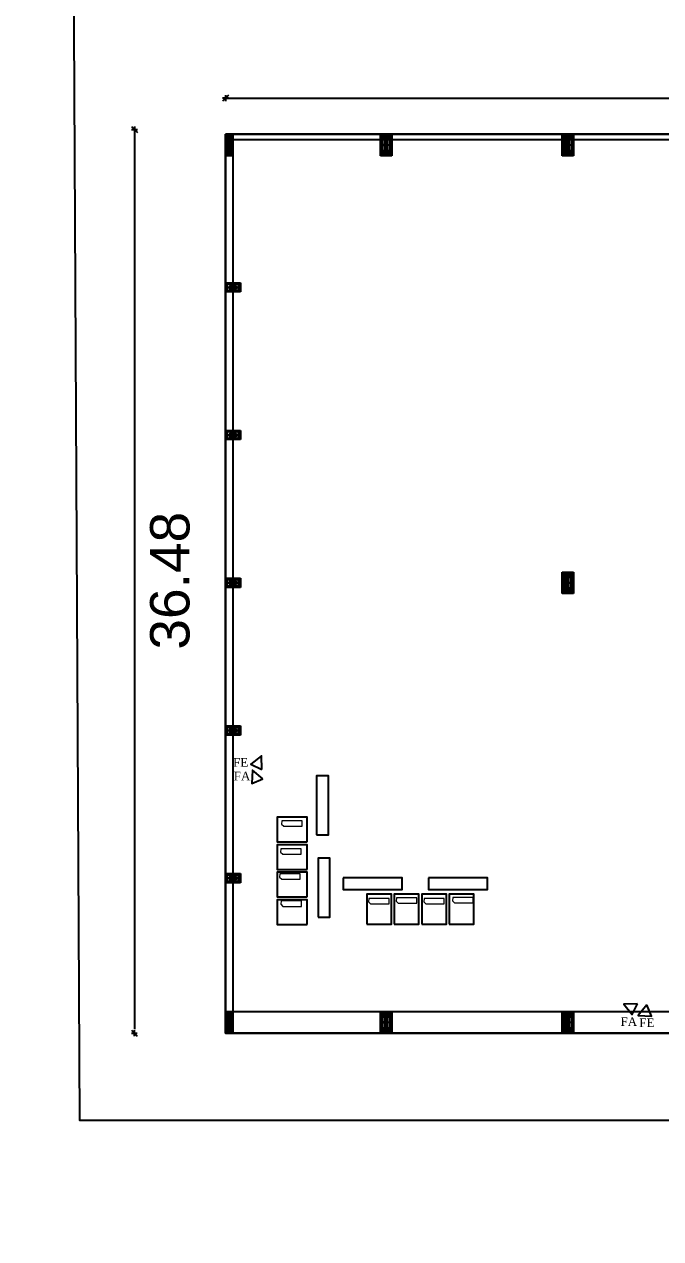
# Model space of a CAD drawing. Header units: metres. Extents: x 1422408 to 2565053, y 3723 to 80428.
# Drawn here: x 2267774.22 to 2267800.05, y 4045.94 to 4095.23 of the extents above; entities that cross this region are included whole.
import ezdxf

# ---------------------------------------------------------------- set-up
doc = ezdxf.new("R2010")
doc.units = ezdxf.units.M
doc.header["$LTSCALE"] = 3.5
doc.header["$MEASUREMENT"] = 0
doc.layers.get('0').update_dxf_attribs({"linetype": 'CONTINUOUS'})
for name, color, linetype in [('BLK_6_FLR_0_AC_ROOM_1', 117, 'CONTINUOUS'), ('BLK_6_FLR_0_URINAL', 235, 'CONTINUOUS'), ('BLK_6_FLR_0_WATER_CLOSET', 213, 'CONTINUOUS'), ('WORKSHOP_AREA', 10, 'CONTINUOUS')]:
    doc.layers.add(name, color=color, linetype=linetype)
doc.layers.add('BLK_6_FLR_0_BLT_UP_AREA', color=1, linetype='CONTINUOUS', plot=False)
doc.layers.add('BLK_6_FLR_0_WASH', color=243, linetype='CONTINUOUS', lineweight=5)
doc.styles.add('style1', font='arial.ttf', dxfattribs={"height": 0.28})
doc.styles.add('style1jaya', font='times.ttf')

# ---------------------------------------------------------------- blocks, each defined once
blk = doc.blocks.new('ER')
for p, q in [((-3, -3), (3, 3)), ((-3, 0), (3, 0)), ((0, -3), (0, 3))]:
    blk.add_line(p, q)

msp = doc.modelspace()

# ---------------------------------------------------------------- linework, layer by layer
at = {"ltscale": 0.05}
for p, q in [((2267782.4279, 4092.23109), (2267832.28432, 4092.23109)), ((2267778.68569, 4090.84185), (2267778.68569, 4054.44389))]:
    msp.add_line(p, q, dxfattribs=at)
for p, q in [((2267832.32432, 4090.76184), (2267782.3879, 4090.76184)), ((2267782.3879, 4090.76184), (2267782.3879, 4054.28389)), ((2267782.43401, 4090.71113), (2267782.64149, 4090.71113)), ((2267782.43401, 4089.93654), (2267782.43401, 4090.71113)), ((2267788.7193, 4090.71113), (2267789.08815, 4090.71113)), ((2267788.79999, 4090.60969), (2267788.7193, 4090.60969)), ((2267788.79999, 4090.60047), (2267788.7193, 4090.60047)), ((2267788.7359, 4090.66502), (2267789.07155, 4090.66502)), ((2267788.7359, 4090.54514), (2267789.07155, 4090.54514)), ((2267789.00747, 4090.60969), (2267788.79999, 4090.60969)), ((2267788.79999, 4090.60969), (2267788.79999, 4090.60047)), ((2267788.79999, 4090.60047), (2267789.00747, 4090.60047)), ((2267788.81613, 4090.71113), (2267788.8069, 4090.71113)), ((2267788.8069, 4090.71113), (2267788.8069, 4090.60969)), ((2267788.8069, 4090.60969), (2267788.81613, 4090.60969)), ((2267788.81613, 4090.60969), (2267788.81613, 4090.71113)), ((2267788.90834, 4090.71113), (2267788.89912, 4090.71113)), ((2267788.89912, 4090.71113), (2267788.89912, 4090.60969)), ((2267788.89912, 4090.60969), (2267788.90834, 4090.60969)), ((2267788.90603, 4090.60047), (2267788.90142, 4090.60047)), ((2267788.90834, 4090.60969), (2267788.90834, 4090.71113)), ((2267788.99133, 4090.60969), (2267788.99133, 4090.71113)), ((2267788.99133, 4090.71113), (2267789.00055, 4090.71113)), ((2267789.00055, 4090.60969), (2267788.99133, 4090.60969)), ((2267789.00055, 4090.71113), (2267789.00055, 4090.60969)), ((2267789.00747, 4090.60047), (2267789.00747, 4090.60969)), ((2267789.00747, 4090.60969), (2267789.08815, 4090.60969)), ((2267789.00747, 4090.60047), (2267789.08815, 4090.60047)), ((2267782.44553, 4090.03982), (2267782.44553, 4090.0472)), ((2267788.71884, 4090.32844), (2267788.71884, 4090.31922)), ((2267788.90142, 4090.32844), (2267788.71884, 4090.32844)), ((2267788.71884, 4090.31922), (2267788.90142, 4090.31922)), ((2267788.90142, 4090.31922), (2267788.90142, 4090.32844)), ((2267788.90603, 4090.31922), (2267788.90603, 4090.32844)), ((2267788.90603, 4090.32844), (2267789.08861, 4090.32844)), ((2267789.08861, 4090.31922), (2267788.90603, 4090.31922)), ((2267789.08861, 4090.32844), (2267789.08861, 4090.31922)), ((2267782.43401, 4054.33461), (2267782.43401, 4055.10919)), ((2267782.3879, 4054.28389), (2267832.32432, 4054.28389)), ((2267782.64149, 4054.33461), (2267782.43401, 4054.33461)), ((2267782.44553, 4054.43789), (2267782.44553, 4054.44526))]:
    msp.add_line(p, q)
at = {"linetype": 'Continuous'}
for p, q in [((2267782.3879, 4090.76184), (2267782.68759, 4090.76184)), ((2267782.3879, 4089.88582), (2267782.3879, 4090.76184)), ((2267782.46213, 4090.66502), (2267782.62258, 4090.66502)), ((2267782.46213, 4090.54514), (2267782.62258, 4090.54514)), ((2267782.48242, 4089.95314), (2267782.48242, 4090.69453)), ((2267782.59307, 4089.95314), (2267782.59307, 4090.69453)), ((2267782.64149, 4090.71113), (2267782.64149, 4089.93654)), ((2267782.68759, 4090.76184), (2267782.68759, 4089.88582)), ((2267788.6732, 4090.76184), (2267789.13426, 4090.76184)), ((2267788.6732, 4089.88582), (2267788.6732, 4090.76184)), ((2267788.7193, 4089.93654), (2267788.7193, 4090.71113)), ((2267788.76541, 4090.69453), (2267788.76541, 4089.95314)), ((2267788.85762, 4090.69453), (2267788.85762, 4089.95314)), ((2267788.90142, 4090.60047), (2267788.90142, 4090.0472)), ((2267788.90603, 4090.0472), (2267788.90603, 4090.60047)), ((2267788.94983, 4090.69453), (2267788.94983, 4089.95314)), ((2267789.04205, 4090.69453), (2267789.04205, 4089.95314)), ((2267789.08815, 4090.71113), (2267789.08815, 4089.93654)), ((2267789.13426, 4090.76184), (2267789.13426, 4089.88582)), ((2267796.05021, 4090.76184), (2267796.51127, 4090.76184)), ((2267796.05021, 4089.88582), (2267796.05021, 4090.76184)), ((2267796.177, 4090.60969), (2267796.09632, 4090.60969)), ((2267796.177, 4090.60047), (2267796.09632, 4090.60047)), ((2267796.11291, 4090.66502), (2267796.44857, 4090.66502)), ((2267796.11291, 4090.54514), (2267796.44857, 4090.54514)), ((2267796.14242, 4090.69453), (2267796.14242, 4089.95314)), ((2267796.23463, 4090.69453), (2267796.23463, 4089.95314)), ((2267796.32685, 4090.69453), (2267796.32685, 4089.95314)), ((2267796.38448, 4090.60969), (2267796.46517, 4090.60969)), ((2267796.38448, 4090.60047), (2267796.46517, 4090.60047)), ((2267796.41906, 4090.69453), (2267796.41906, 4089.95314)), ((2267796.51127, 4090.76184), (2267796.51127, 4089.88582)), ((2267782.44553, 4090.0472), (2267782.62996, 4090.0472)), ((2267782.62996, 4090.03982), (2267782.44553, 4090.03982)), ((2267782.46213, 4090.10252), (2267782.62258, 4090.10252)), ((2267782.62996, 4090.0472), (2267782.62996, 4090.03982)), ((2267788.79999, 4090.0472), (2267788.7193, 4090.0472)), ((2267788.79999, 4090.03797), (2267788.7193, 4090.03797)), ((2267788.7359, 4090.10252), (2267789.07155, 4090.10252)), ((2267788.79999, 4090.0472), (2267789.00747, 4090.0472)), ((2267788.79999, 4090.03797), (2267788.79999, 4090.0472)), ((2267789.00747, 4090.03797), (2267788.79999, 4090.03797)), ((2267788.8069, 4090.03797), (2267788.81613, 4090.03797)), ((2267788.8069, 4089.93654), (2267788.8069, 4090.03797)), ((2267788.81613, 4090.03797), (2267788.81613, 4089.93654)), ((2267788.89912, 4090.03797), (2267788.90834, 4090.03797)), ((2267788.89912, 4089.93654), (2267788.89912, 4090.03797)), ((2267788.90142, 4090.0472), (2267788.90603, 4090.0472)), ((2267788.90834, 4090.03797), (2267788.90834, 4089.93654)), ((2267789.00055, 4090.03797), (2267788.99133, 4090.03797)), ((2267788.99133, 4090.03797), (2267788.99133, 4089.93654)), ((2267789.00055, 4089.93654), (2267789.00055, 4090.03797)), ((2267789.00747, 4090.0472), (2267789.00747, 4090.03797)), ((2267789.00747, 4090.0472), (2267789.08815, 4090.0472)), ((2267789.00747, 4090.03797), (2267789.08815, 4090.03797)), ((2267796.177, 4090.0472), (2267796.09632, 4090.0472)), ((2267796.177, 4090.03797), (2267796.09632, 4090.03797)), ((2267796.11291, 4090.10252), (2267796.44857, 4090.10252)), ((2267796.38448, 4090.0472), (2267796.46517, 4090.0472)), ((2267796.38448, 4090.03797), (2267796.46517, 4090.03797)), ((2267782.68759, 4089.88582), (2267782.3879, 4089.88582)), ((2267782.64149, 4089.93654), (2267782.43401, 4089.93654)), ((2267782.46213, 4089.98265), (2267782.62258, 4089.98265)), ((2267789.13426, 4089.88582), (2267788.6732, 4089.88582)), ((2267789.08815, 4089.93654), (2267788.7193, 4089.93654)), ((2267788.7359, 4089.98265), (2267789.07155, 4089.98265)), ((2267788.81613, 4089.93654), (2267788.8069, 4089.93654)), ((2267788.90834, 4089.93654), (2267788.89912, 4089.93654)), ((2267788.99133, 4089.93654), (2267789.00055, 4089.93654)), ((2267796.51127, 4089.88582), (2267796.05021, 4089.88582)), ((2267796.11291, 4089.98265), (2267796.44857, 4089.98265)), ((2267782.3879, 4084.73107), (2267782.98728, 4084.73107)), ((2267782.3879, 4084.36221), (2267782.3879, 4084.73107)), ((2267782.82775, 4084.60197), (2267782.54743, 4084.60197)), ((2267782.57694, 4084.4618), (2267782.57694, 4084.63148)), ((2267782.68759, 4084.4618), (2267782.68759, 4084.63148)), ((2267782.79825, 4084.4618), (2267782.79825, 4084.63148)), ((2267782.98728, 4084.73107), (2267782.98728, 4084.36221)), ((2267782.98728, 4084.36221), (2267782.3879, 4084.36221)), ((2267782.82775, 4084.49131), (2267782.54743, 4084.49131)), ((2267782.3879, 4078.73724), (2267782.98728, 4078.73724)), ((2267782.3879, 4078.36839), (2267782.3879, 4078.73724)), ((2267782.98728, 4078.73724), (2267782.98728, 4078.36839)), ((2267782.98728, 4078.36839), (2267782.3879, 4078.36839)), ((2267782.82775, 4078.60814), (2267782.54743, 4078.60814)), ((2267782.82775, 4078.49749), (2267782.54743, 4078.49749)), ((2267782.57694, 4078.46798), (2267782.57694, 4078.63765)), ((2267782.68759, 4078.46798), (2267782.68759, 4078.63765)), ((2267782.79825, 4078.46798), (2267782.79825, 4078.63765)), ((2267796.05021, 4072.12098), (2267796.05021, 4072.997)), ((2267796.05021, 4072.997), (2267796.51127, 4072.997)), ((2267796.177, 4072.84485), (2267796.09632, 4072.84485)), ((2267796.177, 4072.83563), (2267796.09632, 4072.83563)), ((2267796.44857, 4072.90018), (2267796.11291, 4072.90018)), ((2267796.44857, 4072.7803), (2267796.11291, 4072.7803)), ((2267796.14242, 4072.1883), (2267796.14242, 4072.92969)), ((2267796.23463, 4072.1883), (2267796.23463, 4072.92969)), ((2267796.32685, 4072.1883), (2267796.32685, 4072.92969)), ((2267796.38448, 4072.84485), (2267796.46517, 4072.84485)), ((2267796.38448, 4072.83563), (2267796.46517, 4072.83563)), ((2267796.41906, 4072.1883), (2267796.41906, 4072.92969)), ((2267796.51127, 4072.997), (2267796.51127, 4072.12098)), ((2267782.3879, 4072.74342), (2267782.98728, 4072.74342)), ((2267782.3879, 4072.37457), (2267782.3879, 4072.74342)), ((2267782.3879, 4072.74342), (2267782.98728, 4072.74342)), ((2267782.3879, 4072.37457), (2267782.3879, 4072.74342)), ((2267782.98728, 4072.37457), (2267782.3879, 4072.37457)), ((2267782.98728, 4072.37457), (2267782.3879, 4072.37457)), ((2267782.82775, 4072.61432), (2267782.54743, 4072.61432)), ((2267782.82775, 4072.50366), (2267782.54743, 4072.50366)), ((2267782.57694, 4072.47415), (2267782.57694, 4072.64383)), ((2267782.68759, 4072.47415), (2267782.68759, 4072.64383)), ((2267782.79825, 4072.47415), (2267782.79825, 4072.64383)), ((2267782.98728, 4072.74342), (2267782.98728, 4072.37457)), ((2267782.98728, 4072.74342), (2267782.98728, 4072.37457)), ((2267796.177, 4072.28236), (2267796.09632, 4072.28236)), ((2267796.177, 4072.27313), (2267796.09632, 4072.27313)), ((2267796.44857, 4072.33768), (2267796.11291, 4072.33768)), ((2267796.38448, 4072.28236), (2267796.46517, 4072.28236)), ((2267796.38448, 4072.27313), (2267796.46517, 4072.27313)), ((2267796.51127, 4072.12098), (2267796.05021, 4072.12098)), ((2267796.44857, 4072.21781), (2267796.11291, 4072.21781)), ((2267782.3879, 4066.7496), (2267782.98728, 4066.7496)), ((2267782.3879, 4066.38075), (2267782.3879, 4066.7496)), ((2267782.98728, 4066.38075), (2267782.3879, 4066.38075)), ((2267782.82775, 4066.6205), (2267782.54743, 4066.6205)), ((2267782.82775, 4066.50984), (2267782.54743, 4066.50984)), ((2267782.57694, 4066.48034), (2267782.57694, 4066.65001)), ((2267782.68759, 4066.48034), (2267782.68759, 4066.65001)), ((2267782.79825, 4066.48034), (2267782.79825, 4066.65001)), ((2267782.98728, 4066.7496), (2267782.98728, 4066.38075)), ((2267782.3879, 4060.75577), (2267782.98728, 4060.75577)), ((2267782.3879, 4060.38692), (2267782.3879, 4060.75577)), ((2267782.82775, 4060.62668), (2267782.54743, 4060.62668)), ((2267782.82775, 4060.51602), (2267782.54743, 4060.51602)), ((2267782.57694, 4060.48651), (2267782.57694, 4060.65618)), ((2267782.68759, 4060.48651), (2267782.68759, 4060.65618)), ((2267782.79825, 4060.48651), (2267782.79825, 4060.65618)), ((2267782.98728, 4060.75577), (2267782.98728, 4060.38692)), ((2267782.98728, 4060.38692), (2267782.3879, 4060.38692)), ((2267782.3879, 4055.15991), (2267782.68759, 4055.15991)), ((2267782.3879, 4054.28389), (2267782.3879, 4055.15991)), ((2267782.43401, 4055.10919), (2267782.64149, 4055.10919)), ((2267782.46213, 4055.06309), (2267782.62258, 4055.06309)), ((2267782.48242, 4054.35121), (2267782.48242, 4055.0926)), ((2267782.59307, 4054.35121), (2267782.59307, 4055.0926)), ((2267782.64149, 4055.10919), (2267782.64149, 4054.33461)), ((2267782.68759, 4055.15991), (2267782.68759, 4054.28389)), ((2267788.6732, 4055.15991), (2267789.13426, 4055.15991)), ((2267788.6732, 4054.28389), (2267788.6732, 4055.15991)), ((2267788.7359, 4055.06309), (2267789.07155, 4055.06309)), ((2267788.76541, 4055.0926), (2267788.76541, 4054.35121)), ((2267788.85762, 4055.0926), (2267788.85762, 4054.35121)), ((2267788.94983, 4055.0926), (2267788.94983, 4054.35121)), ((2267789.04205, 4055.0926), (2267789.04205, 4054.35121)), ((2267789.13426, 4055.15991), (2267789.13426, 4054.28389)), ((2267796.05021, 4055.15991), (2267796.51127, 4055.15991)), ((2267796.05021, 4054.28389), (2267796.05021, 4055.15991)), ((2267796.11291, 4055.06309), (2267796.44857, 4055.06309)), ((2267796.14242, 4055.0926), (2267796.14242, 4054.35121)), ((2267796.23463, 4055.0926), (2267796.23463, 4054.35121)), ((2267796.32685, 4055.0926), (2267796.32685, 4054.35121)), ((2267796.41906, 4055.0926), (2267796.41906, 4054.35121)), ((2267796.51127, 4055.15991), (2267796.51127, 4054.28389)), ((2267782.46213, 4054.94321), (2267782.62258, 4054.94321)), ((2267788.79999, 4055.00776), (2267788.7193, 4055.00776)), ((2267788.79999, 4054.99854), (2267788.7193, 4054.99854)), ((2267788.7359, 4054.94321), (2267789.07155, 4054.94321)), ((2267789.00747, 4055.00776), (2267789.08815, 4055.00776)), ((2267789.00747, 4054.99854), (2267789.08815, 4054.99854)), ((2267796.177, 4055.00776), (2267796.09632, 4055.00776)), ((2267796.177, 4054.99854), (2267796.09632, 4054.99854)), ((2267796.11291, 4054.94321), (2267796.44857, 4054.94321)), ((2267796.38448, 4055.00776), (2267796.46517, 4055.00776)), ((2267796.38448, 4054.99854), (2267796.46517, 4054.99854)), ((2267782.68759, 4054.28389), (2267782.3879, 4054.28389)), ((2267782.44553, 4054.44526), (2267782.62996, 4054.44526)), ((2267782.62996, 4054.43789), (2267782.44553, 4054.43789)), ((2267782.46213, 4054.50059), (2267782.62258, 4054.50059)), ((2267782.46213, 4054.38071), (2267782.62258, 4054.38071)), ((2267782.62996, 4054.44526), (2267782.62996, 4054.43789)), ((2267789.13426, 4054.28389), (2267788.6732, 4054.28389)), ((2267788.79999, 4054.44526), (2267788.7193, 4054.44526)), ((2267788.79999, 4054.43604), (2267788.7193, 4054.43604)), ((2267788.7359, 4054.50059), (2267789.07155, 4054.50059)), ((2267788.7359, 4054.38071), (2267789.07155, 4054.38071)), ((2267789.00747, 4054.44526), (2267789.08815, 4054.44526)), ((2267789.00747, 4054.43604), (2267789.08815, 4054.43604)), ((2267796.51127, 4054.28389), (2267796.05021, 4054.28389)), ((2267796.177, 4054.44526), (2267796.09632, 4054.44526)), ((2267796.177, 4054.43604), (2267796.09632, 4054.43604)), ((2267796.11291, 4054.50059), (2267796.44857, 4054.50059)), ((2267796.11291, 4054.38071), (2267796.44857, 4054.38071)), ((2267796.38448, 4054.44526), (2267796.46517, 4054.44526)), ((2267796.38448, 4054.43604), (2267796.46517, 4054.43604))]:
    msp.add_line(p, q, dxfattribs=at)
at = {"color": 1, "ltscale": 0.05}
msp.add_lwpolyline([(2267776.00774, 4139.37097), (2267889.72091, 4139.37097), (2267890.18577, 4050.73093), (2267776.4726, 4050.73093)], close=True, dxfattribs=at)
at = {"linetype": 'Continuous'}
for points in [[(2267782.44553, 4090.60047), (2267782.62996, 4090.60047), (2267782.62996, 4090.60785), (2267782.44553, 4090.60785)], [(2267782.53314, 4090.60785), (2267782.54236, 4090.60785), (2267782.54236, 4090.71113), (2267782.53314, 4090.71113)], [(2267782.53544, 4090.60047), (2267782.54005, 4090.60047), (2267782.54005, 4090.0472), (2267782.53544, 4090.0472)], [(2267796.09632, 4090.71113), (2267796.46517, 4090.71113), (2267796.46517, 4089.93654), (2267796.09632, 4089.93654)], [(2267796.177, 4090.60047), (2267796.38448, 4090.60047), (2267796.38448, 4090.60969), (2267796.177, 4090.60969)], [(2267796.18392, 4090.60969), (2267796.19314, 4090.60969), (2267796.19314, 4090.71113), (2267796.18392, 4090.71113)], [(2267796.27613, 4090.60969), (2267796.28535, 4090.60969), (2267796.28535, 4090.71113), (2267796.27613, 4090.71113)], [(2267796.27844, 4090.0472), (2267796.28305, 4090.0472), (2267796.28305, 4090.60047), (2267796.27844, 4090.60047)], [(2267796.37756, 4090.60969), (2267796.36834, 4090.60969), (2267796.36834, 4090.71113), (2267796.37756, 4090.71113)], [(2267782.43401, 4090.31922), (2267782.43401, 4090.32844), (2267782.53544, 4090.32844), (2267782.53544, 4090.31922)], [(2267782.53314, 4090.03982), (2267782.54236, 4090.03982), (2267782.54236, 4089.93654), (2267782.53314, 4089.93654)], [(2267782.64149, 4090.31922), (2267782.64149, 4090.32844), (2267782.54005, 4090.32844), (2267782.54005, 4090.31922)], [(2267796.09585, 4090.32844), (2267796.09585, 4090.31922), (2267796.27844, 4090.31922), (2267796.27844, 4090.32844)], [(2267796.177, 4090.0472), (2267796.38448, 4090.0472), (2267796.38448, 4090.03797), (2267796.177, 4090.03797)], [(2267796.18392, 4090.03797), (2267796.19314, 4090.03797), (2267796.19314, 4089.93654), (2267796.18392, 4089.93654)], [(2267796.27613, 4090.03797), (2267796.28535, 4090.03797), (2267796.28535, 4089.93654), (2267796.27613, 4089.93654)], [(2267796.46563, 4090.32844), (2267796.46563, 4090.31922), (2267796.28305, 4090.31922), (2267796.28305, 4090.32844)], [(2267796.37756, 4090.03797), (2267796.36834, 4090.03797), (2267796.36834, 4089.93654), (2267796.37756, 4089.93654)], [(2267782.43401, 4084.41985), (2267782.94118, 4084.41985), (2267782.94118, 4084.67343), (2267782.43401, 4084.67343)], [(2267782.9255, 4084.43137), (2267782.91812, 4084.43137), (2267782.91812, 4084.66191), (2267782.9255, 4084.66191)], [(2267782.45706, 4084.54433), (2267782.91812, 4084.54433), (2267782.91812, 4084.54895), (2267782.45706, 4084.54895)], [(2267782.43401, 4078.42602), (2267782.94118, 4078.42602), (2267782.94118, 4078.67961), (2267782.43401, 4078.67961)], [(2267782.9255, 4078.43755), (2267782.91812, 4078.43755), (2267782.91812, 4078.66808), (2267782.9255, 4078.66808)], [(2267782.45706, 4078.55051), (2267782.91812, 4078.55051), (2267782.91812, 4078.55512), (2267782.45706, 4078.55512)], [(2267796.46517, 4072.1717), (2267796.09632, 4072.1717), (2267796.09632, 4072.94629), (2267796.46517, 4072.94629)], [(2267796.38448, 4072.83563), (2267796.177, 4072.83563), (2267796.177, 4072.84485), (2267796.38448, 4072.84485)], [(2267796.18392, 4072.84485), (2267796.19314, 4072.84485), (2267796.19314, 4072.94629), (2267796.18392, 4072.94629)], [(2267796.28535, 4072.84485), (2267796.27613, 4072.84485), (2267796.27613, 4072.94629), (2267796.28535, 4072.94629)], [(2267796.28305, 4072.83563), (2267796.27844, 4072.83563), (2267796.27844, 4072.28236), (2267796.28305, 4072.28236)], [(2267796.37756, 4072.84485), (2267796.36834, 4072.84485), (2267796.36834, 4072.94629), (2267796.37756, 4072.94629)], [(2267782.45706, 4072.55669), (2267782.91812, 4072.55669), (2267782.91812, 4072.5613), (2267782.45706, 4072.5613)], [(2267796.09585, 4072.55438), (2267796.09585, 4072.5636), (2267796.27844, 4072.5636), (2267796.27844, 4072.55438)], [(2267796.38448, 4072.28236), (2267796.177, 4072.28236), (2267796.177, 4072.27313), (2267796.38448, 4072.27313)], [(2267796.18392, 4072.27313), (2267796.19314, 4072.27313), (2267796.19314, 4072.1717), (2267796.18392, 4072.1717)], [(2267796.28535, 4072.27313), (2267796.27613, 4072.27313), (2267796.27613, 4072.1717), (2267796.28535, 4072.1717)], [(2267796.46563, 4072.55438), (2267796.46563, 4072.5636), (2267796.28305, 4072.5636), (2267796.28305, 4072.55438)], [(2267796.37756, 4072.27313), (2267796.36834, 4072.27313), (2267796.36834, 4072.1717), (2267796.37756, 4072.1717)], [(2267782.43401, 4066.43838), (2267782.94118, 4066.43838), (2267782.94118, 4066.69196), (2267782.43401, 4066.69196)], [(2267782.45706, 4066.56287), (2267782.91812, 4066.56287), (2267782.91812, 4066.56748), (2267782.45706, 4066.56748)], [(2267782.9255, 4066.44991), (2267782.91812, 4066.44991), (2267782.91812, 4066.68044), (2267782.9255, 4066.68044)], [(2267782.43401, 4060.44456), (2267782.94118, 4060.44456), (2267782.94118, 4060.69814), (2267782.43401, 4060.69814)], [(2267782.45706, 4060.56904), (2267782.91812, 4060.56904), (2267782.91812, 4060.57365), (2267782.45706, 4060.57365)], [(2267782.9255, 4060.45608), (2267782.91812, 4060.45608), (2267782.91812, 4060.68661), (2267782.9255, 4060.68661)], [(2267782.53314, 4055.00592), (2267782.54236, 4055.00592), (2267782.54236, 4055.10919), (2267782.53314, 4055.10919)], [(2267788.7193, 4055.10919), (2267789.08815, 4055.10919), (2267789.08815, 4054.33461), (2267788.7193, 4054.33461)], [(2267788.8069, 4055.00776), (2267788.81613, 4055.00776), (2267788.81613, 4055.10919), (2267788.8069, 4055.10919)], [(2267788.89912, 4055.00776), (2267788.90834, 4055.00776), (2267788.90834, 4055.10919), (2267788.89912, 4055.10919)], [(2267789.00055, 4055.00776), (2267788.99133, 4055.00776), (2267788.99133, 4055.10919), (2267789.00055, 4055.10919)], [(2267796.09632, 4055.10919), (2267796.46517, 4055.10919), (2267796.46517, 4054.33461), (2267796.09632, 4054.33461)], [(2267796.18392, 4055.00776), (2267796.19314, 4055.00776), (2267796.19314, 4055.10919), (2267796.18392, 4055.10919)], [(2267796.27613, 4055.00776), (2267796.28535, 4055.00776), (2267796.28535, 4055.10919), (2267796.27613, 4055.10919)], [(2267796.37756, 4055.00776), (2267796.36834, 4055.00776), (2267796.36834, 4055.10919), (2267796.37756, 4055.10919)], [(2267782.43401, 4054.71729), (2267782.43401, 4054.72651), (2267782.53544, 4054.72651), (2267782.53544, 4054.71729)], [(2267782.44553, 4054.99854), (2267782.62996, 4054.99854), (2267782.62996, 4055.00592), (2267782.44553, 4055.00592)], [(2267782.53544, 4054.99854), (2267782.54005, 4054.99854), (2267782.54005, 4054.44526), (2267782.53544, 4054.44526)], [(2267782.64149, 4054.71729), (2267782.64149, 4054.72651), (2267782.54005, 4054.72651), (2267782.54005, 4054.71729)], [(2267788.71884, 4054.72651), (2267788.71884, 4054.71729), (2267788.90142, 4054.71729), (2267788.90142, 4054.72651)], [(2267788.79999, 4054.99854), (2267789.00747, 4054.99854), (2267789.00747, 4055.00776), (2267788.79999, 4055.00776)], [(2267788.90142, 4054.44526), (2267788.90603, 4054.44526), (2267788.90603, 4054.99854), (2267788.90142, 4054.99854)], [(2267789.08861, 4054.72651), (2267789.08861, 4054.71729), (2267788.90603, 4054.71729), (2267788.90603, 4054.72651)], [(2267796.09585, 4054.72651), (2267796.09585, 4054.71729), (2267796.27844, 4054.71729), (2267796.27844, 4054.72651)], [(2267796.177, 4054.99854), (2267796.38448, 4054.99854), (2267796.38448, 4055.00776), (2267796.177, 4055.00776)], [(2267796.27844, 4054.44526), (2267796.28305, 4054.44526), (2267796.28305, 4054.99854), (2267796.27844, 4054.99854)], [(2267796.46563, 4054.72651), (2267796.46563, 4054.71729), (2267796.28305, 4054.71729), (2267796.28305, 4054.72651)], [(2267782.53314, 4054.43789), (2267782.54236, 4054.43789), (2267782.54236, 4054.33461), (2267782.53314, 4054.33461)], [(2267788.79999, 4054.44526), (2267789.00747, 4054.44526), (2267789.00747, 4054.43604), (2267788.79999, 4054.43604)], [(2267788.8069, 4054.43604), (2267788.81613, 4054.43604), (2267788.81613, 4054.33461), (2267788.8069, 4054.33461)], [(2267788.89912, 4054.43604), (2267788.90834, 4054.43604), (2267788.90834, 4054.33461), (2267788.89912, 4054.33461)], [(2267789.00055, 4054.43604), (2267788.99133, 4054.43604), (2267788.99133, 4054.33461), (2267789.00055, 4054.33461)], [(2267796.177, 4054.44526), (2267796.38448, 4054.44526), (2267796.38448, 4054.43604), (2267796.177, 4054.43604)], [(2267796.18392, 4054.43604), (2267796.19314, 4054.43604), (2267796.19314, 4054.33461), (2267796.18392, 4054.33461)], [(2267796.27613, 4054.43604), (2267796.28535, 4054.43604), (2267796.28535, 4054.33461), (2267796.27613, 4054.33461)], [(2267796.37756, 4054.43604), (2267796.36834, 4054.43604), (2267796.36834, 4054.33461), (2267796.37756, 4054.33461)]]:
    msp.add_lwpolyline(points, close=True, dxfattribs=at)
for points in [[(2267782.44968, 4084.43137), (2267782.45706, 4084.43137), (2267782.45706, 4084.66191), (2267782.44968, 4084.66191)], [(2267782.44968, 4078.43755), (2267782.45706, 4078.43755), (2267782.45706, 4078.66808), (2267782.44968, 4078.66808)], [(2267782.43401, 4072.4322), (2267782.94118, 4072.4322), (2267782.94118, 4072.68578), (2267782.43401, 4072.68578)], [(2267782.44968, 4072.44372), (2267782.45706, 4072.44372), (2267782.45706, 4072.67426), (2267782.44968, 4072.67426)], [(2267782.9255, 4072.44372), (2267782.91812, 4072.44372), (2267782.91812, 4072.67426), (2267782.9255, 4072.67426)], [(2267782.44968, 4066.44991), (2267782.45706, 4066.44991), (2267782.45706, 4066.68044), (2267782.44968, 4066.68044)], [(2267782.44968, 4060.45608), (2267782.45706, 4060.45608), (2267782.45706, 4060.68661), (2267782.44968, 4060.68661)]]:
    msp.add_lwpolyline(points, close=True)
at = {"ltscale": 0.05, "elevation": 0}
for points in [[(2267783.85338, 4064.98059), (2267783.84362, 4065.53416), (2267783.41466, 4065.196), (2267783.85338, 4064.98059)], [(2267783.90696, 4064.6073), (2267783.47904, 4064.95862), (2267783.45858, 4064.41278), (2267783.90696, 4064.6073)]]:
    msp.add_lwpolyline(points, dxfattribs=at)
at = {"ltscale": 0.05}
for points in [[(2267799.11637, 4055.47112), (2267798.56281, 4055.46061), (2267798.90155, 4055.03211), (2267799.11637, 4055.47112)], [(2267799.48959, 4055.42388), (2267799.13885, 4054.99549), (2267799.68471, 4054.97577), (2267799.48959, 4055.42388)]]:
    msp.add_lwpolyline(points, dxfattribs=at)
at = {"linetype": 'Continuous'}
for centre in [(2267782.48242, 4090.66502), (2267782.48242, 4090.54514), (2267782.59307, 4090.66502), (2267782.59307, 4090.54514), (2267796.14242, 4090.66502), (2267796.14242, 4090.54514), (2267796.23463, 4090.66502), (2267796.23463, 4090.54514), (2267796.32685, 4090.66502), (2267796.32685, 4090.54514), (2267796.41906, 4090.66502), (2267796.41906, 4090.54514), (2267782.48242, 4090.10252), (2267782.59307, 4090.10252), (2267788.76541, 4090.10252), (2267788.85762, 4090.10252), (2267788.94983, 4090.10252), (2267789.04205, 4090.10252), (2267796.14242, 4090.10252), (2267796.23463, 4090.10252), (2267796.32685, 4090.10252), (2267796.41906, 4090.10252), (2267782.48242, 4089.98265), (2267782.59307, 4089.98265), (2267788.76541, 4089.98265), (2267788.85762, 4089.98265), (2267788.94983, 4089.98265), (2267789.04205, 4089.98265), (2267796.14242, 4089.98265), (2267796.23463, 4089.98265), (2267796.32685, 4089.98265), (2267796.41906, 4089.98265), (2267782.57694, 4084.60197), (2267782.68759, 4084.60197), (2267782.79825, 4084.60197), (2267782.57694, 4084.49131), (2267782.68759, 4084.49131), (2267782.79825, 4084.49131), (2267782.57694, 4078.60814), (2267782.57694, 4078.49749), (2267782.68759, 4078.60814), (2267782.68759, 4078.49749), (2267782.79825, 4078.60814), (2267782.79825, 4078.49749), (2267796.14242, 4072.90018), (2267796.14242, 4072.7803), (2267796.23463, 4072.90018), (2267796.23463, 4072.7803), (2267796.32685, 4072.90018), (2267796.32685, 4072.7803), (2267796.41906, 4072.90018), (2267796.41906, 4072.7803), (2267782.57694, 4072.61432), (2267782.57694, 4072.50366), (2267782.68759, 4072.61432), (2267782.68759, 4072.50366), (2267782.79825, 4072.61432), (2267782.79825, 4072.50366), (2267796.14242, 4072.33768), (2267796.23463, 4072.33768), (2267796.32685, 4072.33768), (2267796.41906, 4072.33768), (2267796.14242, 4072.21781), (2267796.23463, 4072.21781), (2267796.32685, 4072.21781), (2267796.41906, 4072.21781), (2267782.57694, 4066.6205), (2267782.57694, 4066.50984), (2267782.68759, 4066.6205), (2267782.68759, 4066.50984), (2267782.79825, 4066.6205), (2267782.79825, 4066.50984), (2267782.57694, 4060.62668), (2267782.57694, 4060.51602), (2267782.68759, 4060.62668), (2267782.68759, 4060.51602), (2267782.79825, 4060.62668), (2267782.79825, 4060.51602), (2267782.48242, 4055.06309), (2267782.59307, 4055.06309), (2267788.76541, 4055.06309), (2267788.85762, 4055.06309), (2267788.94983, 4055.06309), (2267789.04205, 4055.06309), (2267796.14242, 4055.06309), (2267796.23463, 4055.06309), (2267796.32685, 4055.06309), (2267796.41906, 4055.06309), (2267782.48242, 4054.94321), (2267782.59307, 4054.94321), (2267788.76541, 4054.94321), (2267788.85762, 4054.94321), (2267788.94983, 4054.94321), (2267789.04205, 4054.94321), (2267796.14242, 4054.94321), (2267796.23463, 4054.94321), (2267796.32685, 4054.94321), (2267796.41906, 4054.94321), (2267782.48242, 4054.50059), (2267782.48242, 4054.38071), (2267782.59307, 4054.50059), (2267782.59307, 4054.38071), (2267788.76541, 4054.50059), (2267788.76541, 4054.38071), (2267788.85762, 4054.50059), (2267788.85762, 4054.38071), (2267788.94983, 4054.50059), (2267788.94983, 4054.38071), (2267789.04205, 4054.50059), (2267789.04205, 4054.38071), (2267796.14242, 4054.50059), (2267796.14242, 4054.38071), (2267796.23463, 4054.50059), (2267796.23463, 4054.38071), (2267796.32685, 4054.50059), (2267796.32685, 4054.38071), (2267796.41906, 4054.50059), (2267796.41906, 4054.38071)]:
    msp.add_circle(centre, 0.01107, dxfattribs=at)
for centre in [(2267788.76541, 4090.66502), (2267788.76541, 4090.54514), (2267788.85762, 4090.66502), (2267788.85762, 4090.54514), (2267788.94983, 4090.66502), (2267788.94983, 4090.54514), (2267789.04205, 4090.66502), (2267789.04205, 4090.54514)]:
    msp.add_circle(centre, 0.01107)
at = {"layer": 'BLK_6_FLR_0_AC_ROOM_1', "color": 3, "ltscale": 400}
msp.add_lwpolyline([(2267782.68759, 4055.15991), (2267832.09886, 4055.15991), (2267832.09886, 4090.53408), (2267782.68759, 4090.53408)], close=True, dxfattribs=at)
at = {"layer": 'BLK_6_FLR_0_BLT_UP_AREA', "color": 45, "ltscale": 0.05}
msp.add_lwpolyline([(2267782.3879, 4090.76184), (2267832.32432, 4090.76184), (2267832.32432, 4054.28389), (2267782.3879, 4054.28389)], close=True, dxfattribs=at)
at = {"layer": 'BLK_6_FLR_0_URINAL'}
for points in [[(2267786.08434, 4062.32789), (2267786.56404, 4062.32789), (2267786.56404, 4064.72261), (2267786.08434, 4064.72261)], [(2267786.14745, 4058.9926), (2267786.62716, 4058.9926), (2267786.62716, 4061.38731), (2267786.14745, 4061.38731)], [(2267787.1655, 4060.58752), (2267787.1655, 4060.10782), (2267789.56021, 4060.10782), (2267789.56021, 4060.58752)], [(2267790.6274, 4060.58752), (2267790.6274, 4060.10782), (2267793.02211, 4060.10782), (2267793.02211, 4060.58752)]]:
    msp.add_lwpolyline(points, close=True, dxfattribs=at)
at = {"layer": 'BLK_6_FLR_0_WASH', "color": 60}
for points in [[(2267785.49644, 4062.67927), (2267785.49644, 4062.90478), (2267784.67434, 4062.90478), (2267784.66039, 4062.76558), (2267784.74671, 4062.67927), (2267785.49644, 4062.67927)], [(2267785.45988, 4061.5426), (2267785.45988, 4061.76812), (2267784.63778, 4061.76812), (2267784.62383, 4061.62892), (2267784.71015, 4061.5426), (2267785.45988, 4061.5426)], [(2267785.41658, 4060.52749), (2267785.41658, 4060.75301), (2267784.59449, 4060.75301), (2267784.58053, 4060.61381), (2267784.66685, 4060.52749), (2267785.41658, 4060.52749)], [(2267785.46888, 4059.42393), (2267785.46888, 4059.64945), (2267784.64679, 4059.64945), (2267784.63283, 4059.51025), (2267784.71915, 4059.42393), (2267785.46888, 4059.42393)], [(2267789.02603, 4059.52642), (2267789.02603, 4059.75194), (2267788.20394, 4059.75194), (2267788.18998, 4059.61274), (2267788.2763, 4059.52642), (2267789.02603, 4059.52642)], [(2267790.14755, 4059.55423), (2267790.14755, 4059.77975), (2267789.32546, 4059.77975), (2267789.3115, 4059.64055), (2267789.39782, 4059.55423), (2267790.14755, 4059.55423)], [(2267791.26873, 4059.52642), (2267791.26873, 4059.75194), (2267790.44664, 4059.75194), (2267790.43268, 4059.61274), (2267790.519, 4059.52642), (2267791.26873, 4059.52642)], [(2267792.43667, 4059.56376), (2267792.43667, 4059.78928), (2267791.61457, 4059.78928), (2267791.60062, 4059.65008), (2267791.68694, 4059.56376), (2267792.43667, 4059.56376)]]:
    msp.add_lwpolyline(points, close=True, dxfattribs=at)
at = {"layer": 'BLK_6_FLR_0_WATER_CLOSET', "color": 2}
for points in [[(2267785.70647, 4062.05221), (2267785.70647, 4063.05221), (2267784.48647, 4063.05221), (2267784.48647, 4062.05221)], [(2267785.69573, 4060.92411), (2267785.69573, 4061.92411), (2267784.47573, 4061.92411), (2267784.47573, 4060.92411)], [(2267785.69573, 4059.80911), (2267785.69573, 4060.80911), (2267784.47573, 4060.80911), (2267784.47573, 4059.80911)], [(2267785.69573, 4058.69411), (2267785.69573, 4059.69411), (2267784.47573, 4059.69411), (2267784.47573, 4058.69411)]]:
    msp.add_lwpolyline(points, close=True, dxfattribs=at)
at = {"layer": 'BLK_6_FLR_0_WATER_CLOSET', "color": 1}
for points in [[(2267788.12064, 4058.69956), (2267789.12064, 4058.69956), (2267789.12064, 4059.91956), (2267788.12064, 4059.91956)], [(2267789.23564, 4058.69956), (2267790.23564, 4058.69956), (2267790.23564, 4059.91956), (2267789.23564, 4059.91956)], [(2267790.35064, 4058.69956), (2267791.35064, 4058.69956), (2267791.35064, 4059.91956), (2267790.35064, 4059.91956)], [(2267791.46564, 4058.69956), (2267792.46564, 4058.69956), (2267792.46564, 4059.91956), (2267791.46564, 4059.91956)]]:
    msp.add_lwpolyline(points, close=True, dxfattribs=at)
at = {"layer": 'WORKSHOP_AREA', "color": 1}
msp.add_lwpolyline([(2267782.68759, 4055.15991), (2267832.09886, 4055.15991), (2267832.09886, 4090.53408), (2267782.68759, 4090.53408)], close=True, dxfattribs=at)

# ---------------------------------------------------------------- block references
at = {"ltscale": 0.05, "xscale": 0.04, "yscale": 0.04, "zscale": 0.04}
for p, rotation in [((2267782.3879, 4092.23109), 180), ((2267778.68569, 4090.96185), 270), ((2267778.68291, 4054.28389), 270)]:
    msp.add_blockref('ER', p, dxfattribs=dict(at, rotation=rotation))

# ---------------------------------------------------------------- texts
at = {"style": 'style1jaya'}
for s, p in [('FE', (2267782.69254, 4065.09364)), ('FA', (2267782.71796, 4064.5416))]:
    msp.add_text(s, height=0.349929, dxfattribs=at).set_placement(p)
for s, p in [('FA', (2267798.42066, 4054.57381)), ('FE', (2267799.1831, 4054.52886))]:
    msp.add_text(s, height=0.349929, rotation=0.077734, dxfattribs=at).set_placement(p)
at = {"ltscale": 0.05, "insert": (2267780.13373, 4072.64287), "char_height": 1.6, "attachment_point": 5, "rotation": 90, "style": 'style1'}
msp.add_mtext('\\A1;36.48', dxfattribs=at)

doc.saveas('drawing.dxf')
